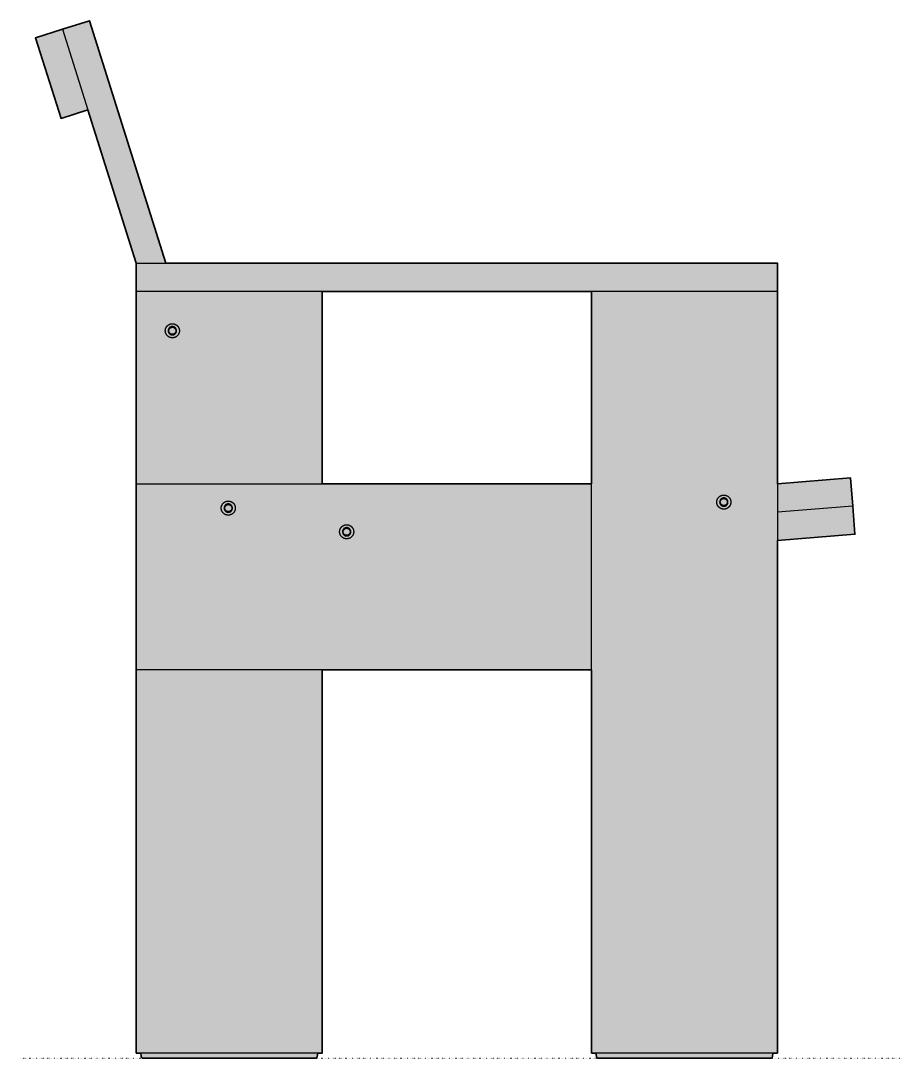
# Model space of a CAD drawing. Header units: millimetres. Extents: x 0 to 1796, y -1041 to 809.
# Drawn here: x 1108 to 1796, y 0 to 809 of the extents above; entities that cross this region are included whole.
import ezdxf

# ---------------------------------------------------------------- set-up
doc = ezdxf.new("R2010")
doc.units = ezdxf.units.MM
doc.linetypes.add('Dots', pattern=[1, 0, -1])
doc.layers.add('Blocks', color=7, linetype='Continuous')
doc.layers.add('Blocks$Fill', color=7, linetype='Continuous', true_color=0xffffff)
for name, color, linetype, lineweight, true_color in [('Blocks$Inner', 7, 'Continuous', 25, 0x007f00), ('Blocks$Outline', 7, 'Continuous', 35, 0xff3f3f), ('Groud', 7, 'Dots', 25, 0x243775)]:
    doc.layers.add(name, color=color, linetype=linetype, lineweight=lineweight, true_color=true_color)

# ---------------------------------------------------------------- blocks, each defined once
blk = doc.blocks.new('Crate Dining Chair Side')
at = {"layer": 'Blocks$Fill'}
h = blk.add_hatch(color=256, dxfattribs=at)
h.paths.add_polyline_path([(52.39, 739.46), (31.41, 732.85), (11.57, 795.79), (32.55, 802.41), (53.53, 809.03), (113.13, 620), (590.06, 620), (590.06, 598), (590.06, 448), (647.06, 452.49), (648.79, 430.55), (650.51, 408.62), (590.06, 403.86), (590.06, 4), (586.56, 4), (586.12, 1.22), (586.11, 1.17), (586.1, 1.12), (586.08, 1.07), (586.07, 1.02), (586.05, 0.97), (586.03, 0.93), (586.01, 0.88), (585.99, 0.83), (585.97, 0.79), (585.94, 0.75), (585.92, 0.7), (585.89, 0.66), (585.86, 0.62), (585.83, 0.58), (585.8, 0.54), (585.77, 0.5), (585.73, 0.46), (585.7, 0.43), (585.66, 0.39), (585.62, 0.36), (585.58, 0.33), (585.54, 0.3), (585.5, 0.27), (585.46, 0.24), (585.42, 0.21), (585.37, 0.19), (585.33, 0.16), (585.28, 0.14), (585.24, 0.12), (585.19, 0.1), (585.14, 0.08), (585.09, 0.07), (585.05, 0.05), (585, 0.04), (584.95, 0.03), (584.9, 0.02), (584.85, 0.01), (584.8, 0.01), (584.75, 0), (584.7, 0), (584.65, 0), (450.42, 0), (450.37, 0), (450.32, 0.01), (450.27, 0.01), (450.22, 0.02), (450.17, 0.03), (450.12, 0.04), (450.07, 0.06), (450.02, 0.07), (449.97, 0.09), (449.92, 0.11), (449.87, 0.13), (449.83, 0.15), (449.78, 0.17), (449.73, 0.2), (449.69, 0.22), (449.65, 0.25), (449.6, 0.28), (449.56, 0.31), (449.52, 0.34), (449.48, 0.38), (449.44, 0.41), (449.41, 0.45), (449.37, 0.48), (449.34, 0.52), (449.3, 0.56), (449.27, 0.6), (449.24, 0.65), (449.21, 0.69), (449.19, 0.73), (449.16, 0.78), (449.14, 0.82), (449.12, 0.87), (449.09, 0.92), (449.07, 0.97), (449.06, 1.01), (449.04, 1.06), (449.03, 1.11), (449.01, 1.16), (449, 1.21), (449, 1.27), (448.56, 4), (445.06, 4), (445.06, 303), (235.06, 303), (235.06, 4), (231.56, 4), (231.12, 1.22), (231.11, 1.17), (231.1, 1.12), (231.08, 1.07), (231.07, 1.02), (231.05, 0.97), (231.03, 0.93), (231.01, 0.88), (230.99, 0.83), (230.97, 0.79), (230.94, 0.75), (230.92, 0.7), (230.89, 0.66), (230.86, 0.62), (230.83, 0.58), (230.8, 0.54), (230.77, 0.5), (230.73, 0.46), (230.7, 0.43), (230.66, 0.39), (230.62, 0.36), (230.58, 0.33), (230.54, 0.3), (230.5, 0.27), (230.46, 0.24), (230.42, 0.21), (230.37, 0.19), (230.33, 0.16), (230.28, 0.14), (230.24, 0.12), (230.19, 0.1), (230.14, 0.08), (230.09, 0.07), (230.05, 0.05), (230, 0.04), (229.95, 0.03), (229.9, 0.02), (229.85, 0.01), (229.8, 0.01), (229.75, 0), (229.7, 0), (229.65, 0), (95.42, 0), (95.37, 0), (95.32, 0.01), (95.27, 0.01), (95.22, 0.02), (95.17, 0.03), (95.12, 0.04), (95.07, 0.06), (95.02, 0.07), (94.97, 0.09), (94.92, 0.11), (94.87, 0.13), (94.83, 0.15), (94.78, 0.17), (94.73, 0.2), (94.69, 0.22), (94.65, 0.25), (94.6, 0.28), (94.56, 0.31), (94.52, 0.34), (94.48, 0.38), (94.44, 0.41), (94.41, 0.45), (94.37, 0.48), (94.34, 0.52), (94.3, 0.56), (94.27, 0.6), (94.24, 0.65), (94.21, 0.69), (94.19, 0.73), (94.16, 0.78), (94.14, 0.82), (94.12, 0.87), (94.09, 0.92), (94.07, 0.97), (94.06, 1.01), (94.04, 1.06), (94.03, 1.11), (94.01, 1.16), (94, 1.21), (94, 1.27), (93.56, 4), (90.06, 4), (90.06, 303), (90.06, 620)], flags=0)
h.paths.add_polyline_path([(445.06, 598), (235.06, 598), (235.06, 448), (445.06, 448)], flags=0)
at = {"layer": 'Blocks$Inner'}
for p, q in [((90.06, 620), (52.39, 739.46)), ((648.79, 430.55), (590.06, 425.93))]:
    blk.add_line(p, q, dxfattribs=at)
for points in [[(32.55, 802.41), (53.53, 809.03), (113.13, 620)], [(445.06, 303), (90.06, 303), (90.06, 448), (90.06, 598), (90.06, 620), (590.06, 620), (590.06, 598), (445.06, 598), (90.06, 598)], [(235.06, 598), (235.06, 448)], [(590.06, 598), (590.06, 4), (445.06, 4), (445.06, 598)], [(90.06, 448), (445.06, 448)], [(590.06, 448), (647.06, 452.49), (648.79, 430.55), (650.51, 408.62), (590.06, 403.86)], [(235.06, 303), (235.06, 4), (90.06, 4), (90.06, 303)], [(231.56, 4), (231.13, 1.27), (231.12, 1.22), (231.11, 1.17), (231.1, 1.12), (231.08, 1.07), (231.07, 1.02), (231.05, 0.97), (231.03, 0.93), (231.01, 0.88), (230.99, 0.83), (230.97, 0.79), (230.94, 0.75), (230.92, 0.7), (230.89, 0.66), (230.86, 0.62), (230.83, 0.58), (230.8, 0.54), (230.77, 0.5), (230.73, 0.46), (230.7, 0.43), (230.66, 0.39), (230.62, 0.36), (230.58, 0.33), (230.54, 0.3), (230.5, 0.27), (230.46, 0.24), (230.42, 0.21), (230.37, 0.19), (230.33, 0.16), (230.28, 0.14), (230.24, 0.12), (230.19, 0.1), (230.14, 0.08), (230.09, 0.07), (230.05, 0.05), (230, 0.04), (229.95, 0.03), (229.9, 0.02), (229.85, 0.01), (229.8, 0.01), (229.75, 0), (229.7, 0), (229.65, 0), (229.58, 0), (228.5, 0), (228.17, 0), (96.96, 0), (96.74, 0), (95.56, 0), (95.48, 0), (95.42, 0), (95.37, 0), (95.32, 0.01), (95.27, 0.01), (95.22, 0.02), (95.17, 0.03), (95.12, 0.04), (95.07, 0.06), (95.02, 0.07), (94.97, 0.09), (94.92, 0.11), (94.87, 0.13), (94.83, 0.15), (94.78, 0.17), (94.73, 0.2), (94.69, 0.22), (94.65, 0.25), (94.6, 0.28), (94.56, 0.31), (94.52, 0.34), (94.48, 0.38), (94.44, 0.41), (94.41, 0.45), (94.37, 0.48), (94.34, 0.52), (94.3, 0.56), (94.27, 0.6), (94.24, 0.65), (94.21, 0.69), (94.19, 0.73), (94.16, 0.78), (94.14, 0.82), (94.12, 0.87), (94.09, 0.92), (94.07, 0.97), (94.06, 1.01), (94.04, 1.06), (94.03, 1.11), (94.01, 1.16), (94, 1.21), (94, 1.27), (93.56, 4)], [(586.56, 4), (586.13, 1.27), (586.12, 1.22), (586.11, 1.17), (586.1, 1.12), (586.08, 1.07), (586.07, 1.02), (586.05, 0.97), (586.03, 0.93), (586.01, 0.88), (585.99, 0.83), (585.97, 0.79), (585.94, 0.75), (585.92, 0.7), (585.89, 0.66), (585.86, 0.62), (585.83, 0.58), (585.8, 0.54), (585.77, 0.5), (585.73, 0.46), (585.7, 0.43), (585.66, 0.39), (585.62, 0.36), (585.58, 0.33), (585.54, 0.3), (585.5, 0.27), (585.46, 0.24), (585.42, 0.21), (585.37, 0.19), (585.33, 0.16), (585.28, 0.14), (585.24, 0.12), (585.19, 0.1), (585.14, 0.08), (585.09, 0.07), (585.05, 0.05), (585, 0.04), (584.95, 0.03), (584.9, 0.02), (584.85, 0.01), (584.8, 0.01), (584.75, 0), (584.7, 0), (584.65, 0), (584.58, 0), (583.5, 0), (583.17, 0), (451.96, 0), (451.74, 0), (450.56, 0), (450.48, 0), (450.42, 0), (450.37, 0), (450.32, 0.01), (450.27, 0.01), (450.22, 0.02), (450.17, 0.03), (450.12, 0.04), (450.07, 0.06), (450.02, 0.07), (449.97, 0.09), (449.92, 0.11), (449.87, 0.13), (449.83, 0.15), (449.78, 0.17), (449.73, 0.2), (449.69, 0.22), (449.65, 0.25), (449.6, 0.28), (449.56, 0.31), (449.52, 0.34), (449.48, 0.38), (449.44, 0.41), (449.41, 0.45), (449.37, 0.48), (449.34, 0.52), (449.3, 0.56), (449.27, 0.6), (449.24, 0.65), (449.21, 0.69), (449.19, 0.73), (449.16, 0.78), (449.14, 0.82), (449.12, 0.87), (449.09, 0.92), (449.07, 0.97), (449.06, 1.01), (449.04, 1.06), (449.03, 1.11), (449.01, 1.16), (449, 1.21), (449, 1.27), (448.56, 4)]]:
    blk.add_lwpolyline(points, dxfattribs=at)
for points in [[(11.57, 795.79), (32.55, 802.41), (52.39, 739.47), (31.41, 732.85)], [(123.71, 567.48), (123.72, 567.29), (123.71, 567.1), (123.7, 566.91), (123.69, 566.72), (123.66, 566.53), (123.63, 566.34), (123.6, 566.16), (123.56, 565.97), (123.51, 565.79), (123.45, 565.61), (123.39, 565.43), (123.32, 565.25), (123.25, 565.08), (123.17, 564.9), (123.09, 564.73), (122.99, 564.57), (122.9, 564.4), (122.8, 564.24), (122.69, 564.09), (122.57, 563.93), (122.46, 563.79), (122.33, 563.64), (122.2, 563.5), (122.07, 563.37), (121.93, 563.24), (121.79, 563.11), (121.64, 562.99), (121.49, 562.87), (121.34, 562.76), (121.18, 562.66), (121.02, 562.56), (120.86, 562.46), (120.69, 562.38), (120.52, 562.29), (120.34, 562.22), (120.17, 562.15), (119.99, 562.08), (119.81, 562.02), (119.62, 561.97), (119.44, 561.93), (119.25, 561.89), (119.07, 561.86), (118.88, 561.83), (118.69, 561.81), (118.5, 561.8), (118.31, 561.79), (118.12, 561.79), (117.93, 561.8), (117.74, 561.81), (117.55, 561.83), (117.36, 561.86), (117.18, 561.89), (116.99, 561.93), (116.81, 561.97), (116.62, 562.02), (116.44, 562.08), (116.27, 562.15), (116.09, 562.22), (115.92, 562.29), (115.74, 562.38), (115.58, 562.46), (115.41, 562.56), (115.25, 562.66), (115.09, 562.76), (114.94, 562.87), (114.79, 562.99), (114.64, 563.11), (114.5, 563.24), (114.36, 563.37), (114.23, 563.5), (114.1, 563.64), (113.98, 563.79), (113.86, 563.93), (113.74, 564.09), (113.64, 564.24), (113.53, 564.4), (113.44, 564.57), (113.35, 564.73), (113.26, 564.9), (113.18, 565.08), (113.11, 565.25), (113.04, 565.43), (112.98, 565.61), (112.92, 565.79), (112.88, 565.97), (112.83, 566.16), (112.8, 566.34), (112.77, 566.53), (112.75, 566.72), (112.73, 566.91), (112.72, 567.1), (112.72, 567.29), (112.72, 567.48), (112.73, 567.67), (112.75, 567.86), (112.77, 568.05), (112.8, 568.23), (112.83, 568.42), (112.88, 568.61), (112.92, 568.79), (112.98, 568.97), (113.04, 569.15), (113.11, 569.33), (113.18, 569.5), (113.26, 569.68), (113.35, 569.84), (113.44, 570.01), (113.53, 570.17), (113.64, 570.33), (113.74, 570.49), (113.86, 570.64), (113.98, 570.79), (114.1, 570.94), (114.23, 571.08), (114.36, 571.21), (114.5, 571.34), (114.64, 571.47), (114.79, 571.59), (114.94, 571.7), (115.09, 571.82), (115.25, 571.92), (115.41, 572.02), (115.58, 572.11), (115.74, 572.2), (115.92, 572.28), (116.09, 572.36), (116.27, 572.43), (116.44, 572.5), (116.62, 572.55), (116.81, 572.61), (116.99, 572.65), (117.18, 572.69), (117.36, 572.72), (117.55, 572.75), (117.74, 572.77), (117.93, 572.78), (118.12, 572.79), (118.31, 572.79), (118.5, 572.78), (118.69, 572.77), (118.88, 572.75), (119.07, 572.72), (119.25, 572.69), (119.44, 572.65), (119.62, 572.61), (119.81, 572.55), (119.99, 572.5), (120.17, 572.43), (120.34, 572.36), (120.52, 572.28), (120.69, 572.2), (120.86, 572.11), (121.02, 572.02), (121.18, 571.92), (121.34, 571.82), (121.49, 571.7), (121.64, 571.59), (121.79, 571.47), (121.93, 571.34), (122.07, 571.21), (122.2, 571.08), (122.33, 570.94), (122.46, 570.79), (122.57, 570.64), (122.69, 570.49), (122.8, 570.33), (122.9, 570.17), (122.99, 570.01), (123.09, 569.84), (123.17, 569.68), (123.25, 569.5), (123.32, 569.33), (123.39, 569.15), (123.45, 568.97), (123.51, 568.79), (123.56, 568.61), (123.6, 568.42), (123.63, 568.23), (123.66, 568.05), (123.69, 567.86), (123.7, 567.67)], [(121.46, 567.18), (121.47, 567.29), (121.46, 567.4), (121.46, 567.51), (121.45, 567.62), (121.43, 567.74), (121.42, 567.85), (121.4, 567.96), (121.37, 568.07), (121.34, 568.18), (121.31, 568.28), (121.27, 568.39), (121.23, 568.49), (121.19, 568.6), (121.14, 568.7), (121.09, 568.8), (121.04, 568.9), (120.98, 568.99), (120.92, 569.09), (120.86, 569.18), (120.79, 569.27), (120.72, 569.36), (120.65, 569.44), (120.57, 569.53), (120.49, 569.61), (120.41, 569.68), (120.33, 569.76), (120.24, 569.83), (120.15, 569.9), (120.06, 569.96), (119.97, 570.03), (119.87, 570.08), (119.78, 570.14), (119.68, 570.19), (119.57, 570.24), (119.47, 570.29), (119.37, 570.33), (119.26, 570.37), (119.16, 570.4), (119.05, 570.43), (118.94, 570.46), (118.83, 570.48), (118.72, 570.5), (118.61, 570.52), (118.5, 570.53), (118.38, 570.53), (118.27, 570.54), (118.16, 570.54), (118.05, 570.53), (117.94, 570.53), (117.82, 570.52), (117.71, 570.5), (117.6, 570.48), (117.49, 570.46), (117.38, 570.43), (117.28, 570.4), (117.17, 570.37), (117.06, 570.33), (116.96, 570.29), (116.86, 570.24), (116.76, 570.19), (116.66, 570.14), (116.56, 570.08), (116.46, 570.03), (116.37, 569.96), (116.28, 569.9), (116.19, 569.83), (116.1, 569.76), (116.02, 569.68), (115.94, 569.61), (115.86, 569.53), (115.78, 569.44), (115.71, 569.36), (115.64, 569.27), (115.57, 569.18), (115.51, 569.09), (115.45, 568.99), (115.39, 568.9), (115.34, 568.8), (115.29, 568.7), (115.24, 568.6), (115.2, 568.49), (115.16, 568.39), (115.12, 568.28), (115.09, 568.18), (115.06, 568.07), (115.04, 567.96), (115.01, 567.85), (115, 567.74), (114.98, 567.62), (114.97, 567.51), (114.97, 567.4), (114.97, 567.29), (114.97, 567.18), (114.97, 567.06), (114.98, 566.95), (115, 566.84), (115.01, 566.73), (115.04, 566.62), (115.06, 566.51), (115.09, 566.4), (115.12, 566.3), (115.16, 566.19), (115.2, 566.08), (115.24, 565.98), (115.29, 565.88), (115.34, 565.78), (115.39, 565.68), (115.45, 565.58), (115.51, 565.49), (115.57, 565.4), (115.64, 565.31), (115.71, 565.22), (115.78, 565.13), (115.86, 565.05), (115.94, 564.97), (116.02, 564.89), (116.1, 564.82), (116.19, 564.75), (116.28, 564.68), (116.37, 564.61), (116.46, 564.55), (116.56, 564.49), (116.66, 564.44), (116.76, 564.39), (116.86, 564.34), (116.96, 564.29), (117.06, 564.25), (117.17, 564.21), (117.28, 564.18), (117.38, 564.15), (117.49, 564.12), (117.6, 564.1), (117.71, 564.08), (117.82, 564.06), (117.94, 564.05), (118.05, 564.04), (118.16, 564.04), (118.27, 564.04), (118.38, 564.04), (118.5, 564.05), (118.61, 564.06), (118.72, 564.08), (118.83, 564.1), (118.94, 564.12), (119.05, 564.15), (119.16, 564.18), (119.26, 564.21), (119.37, 564.25), (119.47, 564.29), (119.57, 564.34), (119.68, 564.39), (119.78, 564.44), (119.87, 564.49), (119.97, 564.55), (120.06, 564.61), (120.15, 564.68), (120.24, 564.75), (120.33, 564.82), (120.41, 564.89), (120.49, 564.97), (120.57, 565.05), (120.65, 565.13), (120.72, 565.22), (120.79, 565.31), (120.86, 565.4), (120.92, 565.49), (120.98, 565.58), (121.04, 565.68), (121.09, 565.78), (121.14, 565.88), (121.19, 565.98), (121.23, 566.08), (121.27, 566.19), (121.31, 566.3), (121.34, 566.4), (121.37, 566.51), (121.4, 566.62), (121.42, 566.73), (121.43, 566.84), (121.45, 566.95), (121.46, 567.06)], [(119.13, 564.7), (119.04, 564.67), (118.95, 564.64), (118.86, 564.62), (118.77, 564.59), (118.67, 564.58), (118.58, 564.56), (118.49, 564.55), (118.39, 564.54), (118.3, 564.54), (118.2, 564.54), (118.11, 564.54), (118.01, 564.55), (117.92, 564.56), (117.82, 564.57), (117.73, 564.58), (117.64, 564.6), (117.54, 564.62), (117.45, 564.65), (117.36, 564.68), (117.27, 564.71), (117.18, 564.74), (117.1, 564.78), (117.01, 564.82), (116.92, 564.86), (116.84, 564.91), (116.76, 564.96), (116.68, 565.01), (116.6, 565.06), (116.53, 565.12), (116.45, 565.18), (116.38, 565.24), (116.31, 565.3), (116.24, 565.37), (116.18, 565.44), (116.12, 565.51), (116.06, 565.59), (116, 565.66), (115.94, 565.74), (115.89, 565.82), (115.84, 565.9), (115.8, 565.98), (115.75, 566.07), (115.71, 566.15), (115.67, 566.24), (115.64, 566.33), (115.61, 566.42), (115.58, 566.51), (115.55, 566.6), (115.53, 566.69), (115.51, 566.78), (115.5, 566.88), (115.48, 566.97), (115.47, 567.07), (115.47, 567.16), (115.47, 567.26), (115.47, 567.35), (115.47, 567.45), (115.48, 567.54), (115.49, 567.63), (115.5, 567.73), (115.52, 567.82), (115.54, 567.92), (115.56, 568.01), (115.59, 568.1), (115.62, 568.19), (115.65, 568.28), (115.69, 568.37), (115.72, 568.45), (115.77, 568.54), (115.81, 568.62), (115.86, 568.7), (115.91, 568.78), (115.96, 568.86), (116.02, 568.94), (116.07, 569.01), (116.14, 569.09), (116.2, 569.16), (116.26, 569.23), (116.33, 569.29), (116.4, 569.36), (116.48, 569.42), (116.55, 569.48), (116.63, 569.53), (116.7, 569.59), (116.78, 569.64), (116.87, 569.69), (116.95, 569.73), (117.04, 569.77), (117.12, 569.81), (117.21, 569.85), (117.3, 569.88), (117.39, 569.91), (117.48, 569.94), (117.57, 569.96), (117.66, 569.98), (117.76, 570), (117.85, 570.01), (117.95, 570.03), (118.04, 570.03), (118.14, 570.04), (118.23, 570.04), (118.32, 570.04), (118.42, 570.03), (118.51, 570.02), (118.61, 570.01), (118.7, 570), (118.8, 569.98), (118.89, 569.96), (118.98, 569.93), (119.07, 569.9), (119.16, 569.87), (119.25, 569.84), (119.34, 569.8), (119.42, 569.76), (119.51, 569.72), (119.59, 569.67), (119.67, 569.62), (119.75, 569.57), (119.83, 569.52), (119.9, 569.46), (119.98, 569.4), (120.05, 569.34), (120.12, 569.27), (120.19, 569.21), (120.25, 569.14), (120.31, 569.07), (120.37, 568.99), (120.43, 568.92), (120.49, 568.84), (120.54, 568.76), (120.59, 568.68), (120.64, 568.6), (120.68, 568.51), (120.72, 568.43), (120.76, 568.34), (120.79, 568.25), (120.82, 568.16), (120.85, 568.07), (120.88, 567.98), (120.9, 567.89), (120.92, 567.79), (120.93, 567.7), (120.95, 567.61), (120.96, 567.51), (120.96, 567.42), (120.97, 567.32), (120.96, 567.23), (120.96, 567.13), (120.95, 567.04), (120.94, 566.94), (120.93, 566.85), (120.91, 566.76), (120.89, 566.66), (120.87, 566.57), (120.84, 566.48), (120.81, 566.39), (120.78, 566.3), (120.75, 566.21), (120.71, 566.13), (120.67, 566.04), (120.62, 565.96), (120.57, 565.87), (120.52, 565.79), (120.47, 565.71), (120.41, 565.64), (120.36, 565.56), (120.3, 565.49), (120.23, 565.42), (120.17, 565.35), (120.1, 565.28), (120.03, 565.22), (119.96, 565.16), (119.88, 565.1), (119.8, 565.04), (119.73, 564.99), (119.65, 564.94), (119.56, 564.89), (119.48, 564.85), (119.4, 564.81), (119.31, 564.77), (119.22, 564.73)], [(553.73, 433.86), (553.73, 433.67), (553.73, 433.48), (553.72, 433.29), (553.7, 433.11), (553.68, 432.92), (553.65, 432.73), (553.62, 432.54), (553.57, 432.36), (553.52, 432.17), (553.47, 431.99), (553.41, 431.81), (553.34, 431.64), (553.27, 431.46), (553.19, 431.29), (553.1, 431.12), (553.01, 430.95), (552.92, 430.79), (552.81, 430.63), (552.71, 430.47), (552.59, 430.32), (552.47, 430.17), (552.35, 430.03), (552.22, 429.89), (552.09, 429.75), (551.95, 429.62), (551.81, 429.49), (551.66, 429.37), (551.51, 429.26), (551.36, 429.15), (551.2, 429.04), (551.04, 428.94), (550.87, 428.85), (550.7, 428.76), (550.53, 428.68), (550.36, 428.6), (550.18, 428.53), (550, 428.47), (549.82, 428.41), (549.64, 428.36), (549.46, 428.31), (549.27, 428.27), (549.08, 428.24), (548.9, 428.21), (548.71, 428.19), (548.52, 428.18), (548.33, 428.17), (548.14, 428.17), (547.95, 428.18), (547.76, 428.19), (547.57, 428.21), (547.38, 428.24), (547.2, 428.27), (547.01, 428.31), (546.83, 428.36), (546.64, 428.41), (546.46, 428.47), (546.28, 428.53), (546.11, 428.6), (545.93, 428.68), (545.76, 428.76), (545.59, 428.85), (545.43, 428.94), (545.27, 429.04), (545.11, 429.15), (544.95, 429.26), (544.8, 429.37), (544.66, 429.49), (544.52, 429.62), (544.38, 429.75), (544.24, 429.89), (544.12, 430.03), (543.99, 430.17), (543.87, 430.32), (543.76, 430.47), (543.65, 430.63), (543.55, 430.79), (543.45, 430.95), (543.36, 431.12), (543.28, 431.29), (543.2, 431.46), (543.13, 431.64), (543.06, 431.81), (543, 431.99), (542.94, 432.17), (542.89, 432.36), (542.85, 432.54), (542.82, 432.73), (542.79, 432.92), (542.76, 433.11), (542.75, 433.29), (542.74, 433.48), (542.73, 433.67), (542.74, 433.86), (542.75, 434.05), (542.76, 434.24), (542.79, 434.43), (542.82, 434.62), (542.85, 434.81), (542.89, 434.99), (542.94, 435.17), (543, 435.36), (543.06, 435.54), (543.13, 435.71), (543.2, 435.89), (543.28, 436.06), (543.36, 436.23), (543.45, 436.4), (543.55, 436.56), (543.65, 436.72), (543.76, 436.88), (543.87, 437.03), (543.99, 437.18), (544.12, 437.32), (544.24, 437.46), (544.38, 437.6), (544.52, 437.73), (544.66, 437.85), (544.8, 437.97), (544.95, 438.09), (545.11, 438.2), (545.27, 438.31), (545.43, 438.41), (545.59, 438.5), (545.76, 438.59), (545.93, 438.67), (546.11, 438.75), (546.28, 438.82), (546.46, 438.88), (546.64, 438.94), (546.83, 438.99), (547.01, 439.04), (547.2, 439.08), (547.38, 439.11), (547.57, 439.13), (547.76, 439.15), (547.95, 439.17), (548.14, 439.17), (548.33, 439.17), (548.52, 439.17), (548.71, 439.15), (548.9, 439.13), (549.08, 439.11), (549.27, 439.08), (549.46, 439.04), (549.64, 438.99), (549.82, 438.94), (550, 438.88), (550.18, 438.82), (550.36, 438.75), (550.53, 438.67), (550.7, 438.59), (550.87, 438.5), (551.04, 438.41), (551.2, 438.31), (551.36, 438.2), (551.51, 438.09), (551.66, 437.97), (551.81, 437.85), (551.95, 437.73), (552.09, 437.6), (552.22, 437.46), (552.35, 437.32), (552.47, 437.18), (552.59, 437.03), (552.71, 436.88), (552.81, 436.72), (552.92, 436.56), (553.01, 436.4), (553.1, 436.23), (553.19, 436.06), (553.27, 435.89), (553.34, 435.71), (553.41, 435.54), (553.47, 435.36), (553.52, 435.17), (553.57, 434.99), (553.62, 434.81), (553.65, 434.62), (553.68, 434.43), (553.7, 434.24), (553.72, 434.05)], [(551.48, 433.56), (551.48, 433.67), (551.48, 433.79), (551.48, 433.9), (551.47, 434.01), (551.45, 434.12), (551.44, 434.23), (551.41, 434.34), (551.39, 434.45), (551.36, 434.56), (551.33, 434.67), (551.29, 434.77), (551.25, 434.88), (551.21, 434.98), (551.16, 435.08), (551.11, 435.18), (551.06, 435.28), (551, 435.38), (550.94, 435.47), (550.88, 435.57), (550.81, 435.66), (550.74, 435.74), (550.67, 435.83), (550.59, 435.91), (550.51, 435.99), (550.43, 436.07), (550.35, 436.14), (550.26, 436.21), (550.17, 436.28), (550.08, 436.35), (549.99, 436.41), (549.89, 436.47), (549.79, 436.53), (549.69, 436.58), (549.59, 436.63), (549.49, 436.67), (549.39, 436.71), (549.28, 436.75), (549.17, 436.79), (549.07, 436.82), (548.96, 436.84), (548.85, 436.87), (548.74, 436.88), (548.63, 436.9), (548.51, 436.91), (548.4, 436.92), (548.29, 436.92), (548.18, 436.92), (548.07, 436.92), (547.95, 436.91), (547.84, 436.9), (547.73, 436.88), (547.62, 436.87), (547.51, 436.84), (547.4, 436.82), (547.29, 436.79), (547.19, 436.75), (547.08, 436.71), (546.98, 436.67), (546.87, 436.63), (546.77, 436.58), (546.67, 436.53), (546.58, 436.47), (546.48, 436.41), (546.39, 436.35), (546.3, 436.28), (546.21, 436.21), (546.12, 436.14), (546.04, 436.07), (545.96, 435.99), (545.88, 435.91), (545.8, 435.83), (545.73, 435.74), (545.66, 435.66), (545.59, 435.57), (545.53, 435.47), (545.47, 435.38), (545.41, 435.28), (545.36, 435.18), (545.31, 435.08), (545.26, 434.98), (545.21, 434.88), (545.18, 434.77), (545.14, 434.67), (545.11, 434.56), (545.08, 434.45), (545.05, 434.34), (545.03, 434.23), (545.01, 434.12), (545, 434.01), (544.99, 433.9), (544.99, 433.79), (544.98, 433.67), (544.99, 433.56), (544.99, 433.45), (545, 433.34), (545.01, 433.23), (545.03, 433.12), (545.05, 433.01), (545.08, 432.9), (545.11, 432.79), (545.14, 432.68), (545.18, 432.57), (545.21, 432.47), (545.26, 432.37), (545.31, 432.26), (545.36, 432.16), (545.41, 432.07), (545.47, 431.97), (545.53, 431.87), (545.59, 431.78), (545.66, 431.69), (545.73, 431.6), (545.8, 431.52), (545.88, 431.44), (545.96, 431.36), (546.04, 431.28), (546.12, 431.2), (546.21, 431.13), (546.3, 431.06), (546.39, 431), (546.48, 430.94), (546.58, 430.88), (546.67, 430.82), (546.77, 430.77), (546.87, 430.72), (546.98, 430.68), (547.08, 430.64), (547.19, 430.6), (547.29, 430.56), (547.4, 430.53), (547.51, 430.51), (547.62, 430.48), (547.73, 430.46), (547.84, 430.45), (547.95, 430.44), (548.07, 430.43), (548.18, 430.42), (548.29, 430.42), (548.4, 430.43), (548.51, 430.44), (548.63, 430.45), (548.74, 430.46), (548.85, 430.48), (548.96, 430.51), (549.07, 430.53), (549.17, 430.56), (549.28, 430.6), (549.39, 430.64), (549.49, 430.68), (549.59, 430.72), (549.69, 430.77), (549.79, 430.82), (549.89, 430.88), (549.99, 430.94), (550.08, 431), (550.17, 431.06), (550.26, 431.13), (550.35, 431.2), (550.43, 431.28), (550.51, 431.36), (550.59, 431.44), (550.67, 431.52), (550.74, 431.6), (550.81, 431.69), (550.88, 431.78), (550.94, 431.87), (551, 431.97), (551.06, 432.07), (551.11, 432.16), (551.16, 432.26), (551.21, 432.37), (551.25, 432.47), (551.29, 432.57), (551.33, 432.68), (551.36, 432.79), (551.39, 432.9), (551.41, 433.01), (551.44, 433.12), (551.45, 433.23), (551.47, 433.34), (551.48, 433.45)], [(167.31, 429.19), (167.32, 429), (167.31, 428.81), (167.3, 428.62), (167.29, 428.43), (167.27, 428.24), (167.24, 428.06), (167.2, 427.87), (167.16, 427.68), (167.11, 427.5), (167.05, 427.32), (166.99, 427.14), (166.93, 426.96), (166.85, 426.79), (166.77, 426.61), (166.69, 426.44), (166.6, 426.28), (166.5, 426.11), (166.4, 425.95), (166.29, 425.8), (166.18, 425.65), (166.06, 425.5), (165.93, 425.35), (165.81, 425.21), (165.67, 425.08), (165.54, 424.95), (165.39, 424.82), (165.25, 424.7), (165.1, 424.58), (164.94, 424.47), (164.78, 424.37), (164.62, 424.27), (164.46, 424.17), (164.29, 424.09), (164.12, 424), (163.94, 423.93), (163.77, 423.86), (163.59, 423.79), (163.41, 423.74), (163.23, 423.68), (163.04, 423.64), (162.86, 423.6), (162.67, 423.57), (162.48, 423.54), (162.29, 423.52), (162.1, 423.51), (161.91, 423.5), (161.72, 423.5), (161.53, 423.51), (161.34, 423.52), (161.15, 423.54), (160.97, 423.57), (160.78, 423.6), (160.59, 423.64), (160.41, 423.68), (160.23, 423.74), (160.05, 423.79), (159.87, 423.86), (159.69, 423.93), (159.52, 424), (159.35, 424.09), (159.18, 424.17), (159.01, 424.27), (158.85, 424.37), (158.69, 424.47), (158.54, 424.58), (158.39, 424.7), (158.24, 424.82), (158.1, 424.95), (157.96, 425.08), (157.83, 425.21), (157.7, 425.35), (157.58, 425.5), (157.46, 425.65), (157.35, 425.8), (157.24, 425.95), (157.14, 426.11), (157.04, 426.28), (156.95, 426.44), (156.86, 426.61), (156.78, 426.79), (156.71, 426.96), (156.64, 427.14), (156.58, 427.32), (156.53, 427.5), (156.48, 427.68), (156.44, 427.87), (156.4, 428.06), (156.37, 428.24), (156.35, 428.43), (156.33, 428.62), (156.32, 428.81), (156.32, 429), (156.32, 429.19), (156.33, 429.38), (156.35, 429.57), (156.37, 429.76), (156.4, 429.94), (156.44, 430.13), (156.48, 430.32), (156.53, 430.5), (156.58, 430.68), (156.64, 430.86), (156.71, 431.04), (156.78, 431.21), (156.86, 431.39), (156.95, 431.56), (157.04, 431.72), (157.14, 431.89), (157.24, 432.05), (157.35, 432.2), (157.46, 432.35), (157.58, 432.5), (157.7, 432.65), (157.83, 432.79), (157.96, 432.92), (158.1, 433.05), (158.24, 433.18), (158.39, 433.3), (158.54, 433.42), (158.69, 433.53), (158.85, 433.63), (159.01, 433.73), (159.18, 433.83), (159.35, 433.91), (159.52, 434), (159.69, 434.07), (159.87, 434.14), (160.05, 434.21), (160.23, 434.26), (160.41, 434.32), (160.59, 434.36), (160.78, 434.4), (160.97, 434.43), (161.15, 434.46), (161.34, 434.48), (161.53, 434.49), (161.72, 434.5), (161.91, 434.5), (162.1, 434.49), (162.29, 434.48), (162.48, 434.46), (162.67, 434.43), (162.86, 434.4), (163.04, 434.36), (163.23, 434.32), (163.41, 434.26), (163.59, 434.21), (163.77, 434.14), (163.94, 434.07), (164.12, 434), (164.29, 433.91), (164.46, 433.83), (164.62, 433.73), (164.78, 433.63), (164.94, 433.53), (165.1, 433.42), (165.25, 433.3), (165.39, 433.18), (165.54, 433.05), (165.67, 432.92), (165.81, 432.79), (165.93, 432.65), (166.06, 432.5), (166.18, 432.35), (166.29, 432.2), (166.4, 432.05), (166.5, 431.89), (166.6, 431.72), (166.69, 431.56), (166.77, 431.39), (166.85, 431.21), (166.93, 431.04), (166.99, 430.86), (167.05, 430.68), (167.11, 430.5), (167.16, 430.32), (167.2, 430.13), (167.24, 429.94), (167.27, 429.76), (167.29, 429.57), (167.3, 429.38)], [(165.07, 428.89), (165.07, 429), (165.07, 429.11), (165.06, 429.22), (165.05, 429.34), (165.04, 429.45), (165.02, 429.56), (165, 429.67), (164.97, 429.78), (164.94, 429.89), (164.91, 429.99), (164.88, 430.1), (164.84, 430.2), (164.79, 430.31), (164.75, 430.41), (164.7, 430.51), (164.64, 430.61), (164.58, 430.71), (164.52, 430.8), (164.46, 430.89), (164.39, 430.98), (164.32, 431.07), (164.25, 431.16), (164.17, 431.24), (164.1, 431.32), (164.01, 431.4), (163.93, 431.47), (163.84, 431.54), (163.76, 431.61), (163.66, 431.67), (163.57, 431.74), (163.48, 431.8), (163.38, 431.85), (163.28, 431.9), (163.18, 431.95), (163.07, 432), (162.97, 432.04), (162.86, 432.08), (162.76, 432.11), (162.65, 432.14), (162.54, 432.17), (162.43, 432.19), (162.32, 432.21), (162.21, 432.23), (162.1, 432.24), (161.99, 432.25), (161.87, 432.25), (161.76, 432.25), (161.65, 432.25), (161.54, 432.24), (161.43, 432.23), (161.32, 432.21), (161.2, 432.19), (161.09, 432.17), (160.99, 432.14), (160.88, 432.11), (160.77, 432.08), (160.67, 432.04), (160.56, 432), (160.46, 431.95), (160.36, 431.9), (160.26, 431.85), (160.16, 431.8), (160.07, 431.74), (159.97, 431.67), (159.88, 431.61), (159.79, 431.54), (159.71, 431.47), (159.62, 431.4), (159.54, 431.32), (159.46, 431.24), (159.39, 431.16), (159.31, 431.07), (159.24, 430.98), (159.18, 430.89), (159.11, 430.8), (159.05, 430.71), (158.99, 430.61), (158.94, 430.51), (158.89, 430.41), (158.84, 430.31), (158.8, 430.2), (158.76, 430.1), (158.72, 429.99), (158.69, 429.89), (158.66, 429.78), (158.64, 429.67), (158.62, 429.56), (158.6, 429.45), (158.59, 429.34), (158.58, 429.22), (158.57, 429.11), (158.57, 429), (158.57, 428.89), (158.58, 428.78), (158.59, 428.66), (158.6, 428.55), (158.62, 428.44), (158.64, 428.33), (158.66, 428.22), (158.69, 428.11), (158.72, 428.01), (158.76, 427.9), (158.8, 427.8), (158.84, 427.69), (158.89, 427.59), (158.94, 427.49), (158.99, 427.39), (159.05, 427.29), (159.11, 427.2), (159.18, 427.11), (159.24, 427.02), (159.31, 426.93), (159.39, 426.84), (159.46, 426.76), (159.54, 426.68), (159.62, 426.6), (159.71, 426.53), (159.79, 426.46), (159.88, 426.39), (159.97, 426.33), (160.07, 426.26), (160.16, 426.2), (160.26, 426.15), (160.36, 426.1), (160.46, 426.05), (160.56, 426), (160.67, 425.96), (160.77, 425.92), (160.88, 425.89), (160.99, 425.86), (161.09, 425.83), (161.2, 425.81), (161.32, 425.79), (161.43, 425.77), (161.54, 425.76), (161.65, 425.75), (161.76, 425.75), (161.87, 425.75), (161.99, 425.75), (162.1, 425.76), (162.21, 425.77), (162.32, 425.79), (162.43, 425.81), (162.54, 425.83), (162.65, 425.86), (162.76, 425.89), (162.86, 425.92), (162.97, 425.96), (163.07, 426), (163.18, 426.05), (163.28, 426.1), (163.38, 426.15), (163.48, 426.2), (163.57, 426.26), (163.66, 426.33), (163.76, 426.39), (163.84, 426.46), (163.93, 426.53), (164.01, 426.6), (164.1, 426.68), (164.17, 426.76), (164.25, 426.84), (164.32, 426.93), (164.39, 427.02), (164.46, 427.11), (164.52, 427.2), (164.58, 427.29), (164.64, 427.39), (164.7, 427.49), (164.75, 427.59), (164.79, 427.69), (164.84, 427.8), (164.88, 427.9), (164.91, 428.01), (164.94, 428.11), (164.97, 428.22), (165, 428.33), (165.02, 428.44), (165.04, 428.55), (165.05, 428.66), (165.06, 428.78)], [(162.73, 426.41), (162.64, 426.38), (162.55, 426.35), (162.46, 426.33), (162.37, 426.31), (162.28, 426.29), (162.18, 426.27), (162.09, 426.26), (161.99, 426.26), (161.9, 426.25), (161.8, 426.25), (161.71, 426.25), (161.61, 426.26), (161.52, 426.27), (161.42, 426.28), (161.33, 426.29), (161.24, 426.31), (161.15, 426.33), (161.05, 426.36), (160.96, 426.39), (160.87, 426.42), (160.79, 426.45), (160.7, 426.49), (160.61, 426.53), (160.53, 426.57), (160.44, 426.62), (160.36, 426.67), (160.28, 426.72), (160.21, 426.77), (160.13, 426.83), (160.06, 426.89), (159.98, 426.95), (159.91, 427.02), (159.85, 427.08), (159.78, 427.15), (159.72, 427.22), (159.66, 427.3), (159.6, 427.37), (159.55, 427.45), (159.49, 427.53), (159.44, 427.61), (159.4, 427.69), (159.35, 427.78), (159.31, 427.86), (159.28, 427.95), (159.24, 428.04), (159.21, 428.13), (159.18, 428.22), (159.16, 428.31), (159.13, 428.4), (159.11, 428.5), (159.1, 428.59), (159.09, 428.68), (159.08, 428.78), (159.07, 428.87), (159.07, 428.97), (159.07, 429.06), (159.07, 429.16), (159.08, 429.25), (159.09, 429.35), (159.1, 429.44), (159.12, 429.53), (159.14, 429.63), (159.16, 429.72), (159.19, 429.81), (159.22, 429.9), (159.25, 429.99), (159.29, 430.08), (159.33, 430.16), (159.37, 430.25), (159.41, 430.33), (159.46, 430.41), (159.51, 430.5), (159.56, 430.57), (159.62, 430.65), (159.68, 430.73), (159.74, 430.8), (159.8, 430.87), (159.87, 430.94), (159.93, 431), (160.01, 431.07), (160.08, 431.13), (160.15, 431.19), (160.23, 431.24), (160.31, 431.3), (160.39, 431.35), (160.47, 431.4), (160.55, 431.44), (160.64, 431.48), (160.72, 431.52), (160.81, 431.56), (160.9, 431.59), (160.99, 431.62), (161.08, 431.65), (161.17, 431.67), (161.27, 431.69), (161.36, 431.71), (161.45, 431.73), (161.55, 431.74), (161.64, 431.74), (161.74, 431.75), (161.83, 431.75), (161.93, 431.75), (162.02, 431.74), (162.12, 431.73), (162.21, 431.72), (162.3, 431.71), (162.4, 431.69), (162.49, 431.67), (162.58, 431.64), (162.67, 431.61), (162.76, 431.58), (162.85, 431.55), (162.94, 431.51), (163.02, 431.47), (163.11, 431.43), (163.19, 431.38), (163.27, 431.33), (163.35, 431.28), (163.43, 431.23), (163.51, 431.17), (163.58, 431.11), (163.65, 431.05), (163.72, 430.98), (163.79, 430.92), (163.85, 430.85), (163.92, 430.78), (163.98, 430.7), (164.03, 430.63), (164.09, 430.55), (164.14, 430.47), (164.19, 430.39), (164.24, 430.31), (164.28, 430.22), (164.32, 430.14), (164.36, 430.05), (164.39, 429.96), (164.43, 429.87), (164.45, 429.78), (164.48, 429.69), (164.5, 429.6), (164.52, 429.5), (164.54, 429.41), (164.55, 429.32), (164.56, 429.22), (164.56, 429.13), (164.57, 429.03), (164.57, 428.94), (164.56, 428.84), (164.56, 428.75), (164.55, 428.65), (164.53, 428.56), (164.52, 428.47), (164.5, 428.37), (164.47, 428.28), (164.45, 428.19), (164.42, 428.1), (164.38, 428.01), (164.35, 427.92), (164.31, 427.84), (164.27, 427.75), (164.22, 427.67), (164.18, 427.59), (164.13, 427.5), (164.07, 427.43), (164.02, 427.35), (163.96, 427.27), (163.9, 427.2), (163.83, 427.13), (163.77, 427.06), (163.7, 427), (163.63, 426.93), (163.56, 426.87), (163.48, 426.81), (163.41, 426.76), (163.33, 426.7), (163.25, 426.65), (163.17, 426.6), (163.08, 426.56), (163, 426.52), (162.91, 426.48), (162.82, 426.44)], [(550.97, 433.98), (550.97, 433.89), (550.98, 433.8), (550.98, 433.7), (550.98, 433.61), (550.98, 433.51), (550.97, 433.42), (550.96, 433.32), (550.95, 433.23), (550.93, 433.13), (550.91, 433.04), (550.89, 432.95), (550.86, 432.86), (550.83, 432.77), (550.8, 432.68), (550.76, 432.59), (550.72, 432.5), (550.68, 432.42), (550.64, 432.34), (550.59, 432.25), (550.54, 432.17), (550.48, 432.09), (550.43, 432.02), (550.37, 431.94), (550.31, 431.87), (550.25, 431.8), (550.18, 431.73), (550.11, 431.67), (550.04, 431.6), (549.97, 431.54), (549.89, 431.48), (549.82, 431.43), (549.74, 431.37), (549.66, 431.32), (549.58, 431.27), (549.49, 431.23), (549.41, 431.19), (549.32, 431.15), (549.23, 431.11), (549.14, 431.08), (549.05, 431.05), (548.96, 431.02), (548.87, 431), (548.78, 430.98), (548.68, 430.96), (548.59, 430.95), (548.5, 430.94), (548.4, 430.93), (548.31, 430.92), (548.21, 430.92), (548.12, 430.93), (548.02, 430.93), (547.93, 430.94), (547.83, 430.95), (547.74, 430.97), (547.65, 430.99), (547.55, 431.01), (547.46, 431.03), (547.37, 431.06), (547.28, 431.09), (547.19, 431.13), (547.11, 431.17), (547.02, 431.21), (546.94, 431.25), (546.85, 431.3), (546.77, 431.34), (546.69, 431.4), (546.61, 431.45), (546.54, 431.51), (546.47, 431.57), (546.39, 431.63), (546.32, 431.69), (546.26, 431.76), (546.19, 431.83), (546.13, 431.9), (546.07, 431.98), (546.01, 432.05), (545.96, 432.13), (545.91, 432.21), (545.86, 432.29), (545.81, 432.37), (545.77, 432.46), (545.73, 432.54), (545.69, 432.63), (545.65, 432.72), (545.62, 432.81), (545.59, 432.9), (545.57, 432.99), (545.55, 433.08), (545.53, 433.18), (545.51, 433.27), (545.5, 433.36), (545.49, 433.46), (545.49, 433.55), (545.48, 433.65), (545.48, 433.74), (545.49, 433.84), (545.5, 433.93), (545.51, 434.03), (545.52, 434.12), (545.54, 434.21), (545.56, 434.31), (545.58, 434.4), (545.61, 434.49), (545.64, 434.58), (545.67, 434.67), (545.71, 434.76), (545.74, 434.84), (545.79, 434.93), (545.83, 435.01), (545.88, 435.09), (545.93, 435.18), (545.98, 435.25), (546.04, 435.33), (546.1, 435.41), (546.16, 435.48), (546.22, 435.55), (546.29, 435.62), (546.36, 435.68), (546.43, 435.75), (546.5, 435.81), (546.57, 435.87), (546.65, 435.92), (546.73, 435.98), (546.81, 436.03), (546.89, 436.07), (546.97, 436.12), (547.06, 436.16), (547.15, 436.2), (547.23, 436.24), (547.32, 436.27), (547.41, 436.3), (547.5, 436.33), (547.6, 436.35), (547.69, 436.37), (547.78, 436.39), (547.88, 436.4), (547.97, 436.41), (548.06, 436.42), (548.16, 436.42), (548.25, 436.42), (548.35, 436.42), (548.44, 436.42), (548.54, 436.41), (548.63, 436.39), (548.73, 436.38), (548.82, 436.36), (548.91, 436.34), (549, 436.31), (549.09, 436.29), (549.18, 436.25), (549.27, 436.22), (549.36, 436.18), (549.45, 436.14), (549.53, 436.1), (549.61, 436.05), (549.69, 436), (549.77, 435.95), (549.85, 435.9), (549.93, 435.84), (550, 435.78), (550.07, 435.72), (550.14, 435.65), (550.21, 435.59), (550.27, 435.52), (550.34, 435.45), (550.4, 435.37), (550.45, 435.3), (550.51, 435.22), (550.56, 435.14), (550.61, 435.06), (550.66, 434.98), (550.7, 434.89), (550.74, 434.8), (550.78, 434.72), (550.81, 434.63), (550.84, 434.54), (550.87, 434.45), (550.9, 434.36), (550.92, 434.27), (550.94, 434.17), (550.95, 434.08)], [(259.64, 410.72), (259.64, 410.53), (259.64, 410.34), (259.63, 410.15), (259.61, 409.96), (259.59, 409.77), (259.56, 409.58), (259.53, 409.4), (259.48, 409.21), (259.43, 409.03), (259.38, 408.85), (259.32, 408.67), (259.25, 408.49), (259.18, 408.31), (259.1, 408.14), (259.01, 407.97), (258.92, 407.81), (258.82, 407.64), (258.72, 407.48), (258.61, 407.33), (258.5, 407.17), (258.38, 407.03), (258.26, 406.88), (258.13, 406.74), (258, 406.61), (257.86, 406.48), (257.72, 406.35), (257.57, 406.23), (257.42, 406.11), (257.27, 406), (257.11, 405.9), (256.95, 405.8), (256.78, 405.7), (256.61, 405.62), (256.44, 405.53), (256.27, 405.46), (256.09, 405.39), (255.91, 405.32), (255.73, 405.26), (255.55, 405.21), (255.37, 405.17), (255.18, 405.13), (254.99, 405.09), (254.81, 405.07), (254.62, 405.05), (254.43, 405.04), (254.24, 405.03), (254.05, 405.03), (253.86, 405.04), (253.67, 405.05), (253.48, 405.07), (253.29, 405.09), (253.1, 405.13), (252.92, 405.17), (252.73, 405.21), (252.55, 405.26), (252.37, 405.32), (252.19, 405.39), (252.02, 405.46), (251.84, 405.53), (251.67, 405.62), (251.5, 405.7), (251.34, 405.8), (251.18, 405.9), (251.02, 406), (250.86, 406.11), (250.71, 406.23), (250.57, 406.35), (250.43, 406.48), (250.29, 406.61), (250.15, 406.74), (250.03, 406.88), (249.9, 407.03), (249.78, 407.17), (249.67, 407.33), (249.56, 407.48), (249.46, 407.64), (249.36, 407.81), (249.27, 407.97), (249.19, 408.14), (249.11, 408.31), (249.03, 408.49), (248.97, 408.67), (248.91, 408.85), (248.85, 409.03), (248.8, 409.21), (248.76, 409.4), (248.72, 409.58), (248.7, 409.77), (248.67, 409.96), (248.66, 410.15), (248.65, 410.34), (248.64, 410.53), (248.65, 410.72), (248.66, 410.91), (248.67, 411.1), (248.7, 411.29), (248.72, 411.47), (248.76, 411.66), (248.8, 411.84), (248.85, 412.03), (248.91, 412.21), (248.97, 412.39), (249.03, 412.57), (249.11, 412.74), (249.19, 412.91), (249.27, 413.08), (249.36, 413.25), (249.46, 413.41), (249.56, 413.57), (249.67, 413.73), (249.78, 413.88), (249.9, 414.03), (250.03, 414.18), (250.15, 414.32), (250.29, 414.45), (250.43, 414.58), (250.57, 414.71), (250.71, 414.83), (250.86, 414.94), (251.02, 415.05), (251.18, 415.16), (251.34, 415.26), (251.5, 415.35), (251.67, 415.44), (251.84, 415.52), (252.02, 415.6), (252.19, 415.67), (252.37, 415.74), (252.55, 415.79), (252.73, 415.85), (252.92, 415.89), (253.1, 415.93), (253.29, 415.96), (253.48, 415.99), (253.67, 416.01), (253.86, 416.02), (254.05, 416.03), (254.24, 416.03), (254.43, 416.02), (254.62, 416.01), (254.81, 415.99), (254.99, 415.96), (255.18, 415.93), (255.37, 415.89), (255.55, 415.85), (255.73, 415.79), (255.91, 415.74), (256.09, 415.67), (256.27, 415.6), (256.44, 415.52), (256.61, 415.44), (256.78, 415.35), (256.95, 415.26), (257.11, 415.16), (257.27, 415.05), (257.42, 414.94), (257.57, 414.83), (257.72, 414.71), (257.86, 414.58), (258, 414.45), (258.13, 414.32), (258.26, 414.18), (258.38, 414.03), (258.5, 413.88), (258.61, 413.73), (258.72, 413.57), (258.82, 413.41), (258.92, 413.25), (259.01, 413.08), (259.1, 412.91), (259.18, 412.74), (259.25, 412.57), (259.32, 412.39), (259.38, 412.21), (259.43, 412.03), (259.48, 411.84), (259.53, 411.66), (259.56, 411.47), (259.59, 411.29), (259.61, 411.1), (259.63, 410.91)], [(257.39, 410.42), (257.39, 410.53), (257.39, 410.64), (257.38, 410.75), (257.38, 410.86), (257.36, 410.98), (257.34, 411.09), (257.32, 411.2), (257.3, 411.31), (257.27, 411.41), (257.24, 411.52), (257.2, 411.63), (257.16, 411.73), (257.12, 411.84), (257.07, 411.94), (257.02, 412.04), (256.97, 412.14), (256.91, 412.23), (256.85, 412.33), (256.79, 412.42), (256.72, 412.51), (256.65, 412.6), (256.58, 412.68), (256.5, 412.77), (256.42, 412.85), (256.34, 412.92), (256.26, 413), (256.17, 413.07), (256.08, 413.14), (255.99, 413.2), (255.9, 413.27), (255.8, 413.32), (255.7, 413.38), (255.6, 413.43), (255.5, 413.48), (255.4, 413.53), (255.3, 413.57), (255.19, 413.61), (255.08, 413.64), (254.97, 413.67), (254.87, 413.7), (254.76, 413.72), (254.65, 413.74), (254.53, 413.75), (254.42, 413.77), (254.31, 413.77), (254.2, 413.78), (254.09, 413.78), (253.97, 413.77), (253.86, 413.77), (253.75, 413.75), (253.64, 413.74), (253.53, 413.72), (253.42, 413.7), (253.31, 413.67), (253.2, 413.64), (253.1, 413.61), (252.99, 413.57), (252.89, 413.53), (252.78, 413.48), (252.68, 413.43), (252.58, 413.38), (252.49, 413.32), (252.39, 413.27), (252.3, 413.2), (252.21, 413.14), (252.12, 413.07), (252.03, 413), (251.95, 412.92), (251.86, 412.85), (251.79, 412.77), (251.71, 412.68), (251.64, 412.6), (251.57, 412.51), (251.5, 412.42), (251.44, 412.33), (251.38, 412.23), (251.32, 412.14), (251.26, 412.04), (251.21, 411.94), (251.17, 411.84), (251.12, 411.73), (251.08, 411.63), (251.05, 411.52), (251.02, 411.41), (250.99, 411.31), (250.96, 411.2), (250.94, 411.09), (250.92, 410.98), (250.91, 410.86), (250.9, 410.75), (250.89, 410.64), (250.89, 410.53), (250.89, 410.42), (250.9, 410.3), (250.91, 410.19), (250.92, 410.08), (250.94, 409.97), (250.96, 409.86), (250.99, 409.75), (251.02, 409.64), (251.05, 409.53), (251.08, 409.43), (251.12, 409.32), (251.17, 409.22), (251.21, 409.12), (251.26, 409.02), (251.32, 408.92), (251.38, 408.82), (251.44, 408.73), (251.5, 408.64), (251.57, 408.55), (251.64, 408.46), (251.71, 408.37), (251.79, 408.29), (251.86, 408.21), (251.95, 408.13), (252.03, 408.06), (252.12, 407.99), (252.21, 407.92), (252.3, 407.85), (252.39, 407.79), (252.49, 407.73), (252.58, 407.68), (252.68, 407.63), (252.78, 407.58), (252.89, 407.53), (252.99, 407.49), (253.1, 407.45), (253.2, 407.42), (253.31, 407.39), (253.42, 407.36), (253.53, 407.34), (253.64, 407.32), (253.75, 407.3), (253.86, 407.29), (253.97, 407.28), (254.09, 407.28), (254.2, 407.28), (254.31, 407.28), (254.42, 407.29), (254.53, 407.3), (254.65, 407.32), (254.76, 407.34), (254.87, 407.36), (254.97, 407.39), (255.08, 407.42), (255.19, 407.45), (255.3, 407.49), (255.4, 407.53), (255.5, 407.58), (255.6, 407.63), (255.7, 407.68), (255.8, 407.73), (255.9, 407.79), (255.99, 407.85), (256.08, 407.92), (256.17, 407.99), (256.26, 408.06), (256.34, 408.13), (256.42, 408.21), (256.5, 408.29), (256.58, 408.37), (256.65, 408.46), (256.72, 408.55), (256.79, 408.64), (256.85, 408.73), (256.91, 408.82), (256.97, 408.92), (257.02, 409.02), (257.07, 409.12), (257.12, 409.22), (257.16, 409.32), (257.2, 409.43), (257.24, 409.53), (257.27, 409.64), (257.3, 409.75), (257.32, 409.86), (257.34, 409.97), (257.36, 410.08), (257.38, 410.19), (257.38, 410.3)], [(256.88, 410.84), (256.88, 410.74), (256.89, 410.65), (256.89, 410.55), (256.89, 410.46), (256.89, 410.36), (256.88, 410.27), (256.87, 410.18), (256.86, 410.08), (256.84, 409.99), (256.82, 409.9), (256.8, 409.8), (256.77, 409.71), (256.74, 409.62), (256.71, 409.53), (256.67, 409.45), (256.63, 409.36), (256.59, 409.27), (256.54, 409.19), (256.5, 409.11), (256.45, 409.03), (256.39, 408.95), (256.34, 408.87), (256.28, 408.8), (256.22, 408.72), (256.15, 408.65), (256.09, 408.59), (256.02, 408.52), (255.95, 408.46), (255.88, 408.39), (255.8, 408.34), (255.73, 408.28), (255.65, 408.23), (255.57, 408.18), (255.49, 408.13), (255.4, 408.08), (255.32, 408.04), (255.23, 408), (255.14, 407.97), (255.05, 407.93), (254.96, 407.9), (254.87, 407.88), (254.78, 407.85), (254.69, 407.83), (254.59, 407.82), (254.5, 407.8), (254.41, 407.79), (254.31, 407.78), (254.22, 407.78), (254.12, 407.78), (254.03, 407.78), (253.93, 407.79), (253.84, 407.8), (253.74, 407.81), (253.65, 407.82), (253.56, 407.84), (253.46, 407.86), (253.37, 407.89), (253.28, 407.92), (253.19, 407.95), (253.1, 407.98), (253.02, 408.02), (252.93, 408.06), (252.85, 408.1), (252.76, 408.15), (252.68, 408.2), (252.6, 408.25), (252.52, 408.31), (252.45, 408.36), (252.37, 408.42), (252.3, 408.48), (252.23, 408.55), (252.17, 408.62), (252.1, 408.69), (252.04, 408.76), (251.98, 408.83), (251.92, 408.91), (251.87, 408.98), (251.82, 409.06), (251.77, 409.14), (251.72, 409.23), (251.68, 409.31), (251.64, 409.4), (251.6, 409.48), (251.56, 409.57), (251.53, 409.66), (251.5, 409.75), (251.48, 409.85), (251.46, 409.94), (251.44, 410.03), (251.42, 410.12), (251.41, 410.22), (251.4, 410.31), (251.4, 410.41), (251.39, 410.5), (251.39, 410.6), (251.4, 410.69), (251.4, 410.79), (251.42, 410.88), (251.43, 410.98), (251.45, 411.07), (251.47, 411.16), (251.49, 411.25), (251.52, 411.34), (251.55, 411.43), (251.58, 411.52), (251.61, 411.61), (251.65, 411.7), (251.7, 411.78), (251.74, 411.87), (251.79, 411.95), (251.84, 412.03), (251.89, 412.11), (251.95, 412.19), (252.01, 412.26), (252.07, 412.33), (252.13, 412.4), (252.2, 412.47), (252.26, 412.54), (252.34, 412.6), (252.41, 412.66), (252.48, 412.72), (252.56, 412.78), (252.64, 412.83), (252.72, 412.88), (252.8, 412.93), (252.88, 412.97), (252.97, 413.02), (253.06, 413.05), (253.14, 413.09), (253.23, 413.12), (253.32, 413.15), (253.41, 413.18), (253.51, 413.2), (253.6, 413.22), (253.69, 413.24), (253.79, 413.26), (253.88, 413.27), (253.97, 413.27), (254.07, 413.28), (254.16, 413.28), (254.26, 413.28), (254.35, 413.27), (254.45, 413.26), (254.54, 413.25), (254.64, 413.23), (254.73, 413.22), (254.82, 413.19), (254.91, 413.17), (255, 413.14), (255.09, 413.11), (255.18, 413.07), (255.27, 413.04), (255.36, 413), (255.44, 412.95), (255.52, 412.91), (255.6, 412.86), (255.68, 412.81), (255.76, 412.75), (255.84, 412.69), (255.91, 412.64), (255.98, 412.57), (256.05, 412.51), (256.12, 412.44), (256.18, 412.37), (256.25, 412.3), (256.31, 412.23), (256.36, 412.15), (256.42, 412.07), (256.47, 411.99), (256.52, 411.91), (256.57, 411.83), (256.61, 411.75), (256.65, 411.66), (256.69, 411.57), (256.72, 411.48), (256.75, 411.39), (256.78, 411.3), (256.81, 411.21), (256.83, 411.12), (256.85, 411.03), (256.86, 410.93)]]:
    blk.add_lwpolyline(points, close=True, dxfattribs=at)
at = {"layer": 'Blocks$Outline'}
for points in [[(32.55, 802.41), (53.53, 809.03), (113.13, 620)], [(11.57, 795.79), (32.55, 802.41)], [(52.39, 739.46), (31.41, 732.85), (11.57, 795.79)], [(90.06, 620), (52.39, 739.46)], [(90.06, 303), (90.06, 448), (90.06, 598), (90.06, 620)], [(113.13, 620), (590.06, 620), (590.06, 598)], [(445.06, 598), (235.06, 598)], [(235.06, 598), (235.06, 448)], [(445.06, 448), (445.06, 598)], [(590.06, 598), (590.06, 448)], [(235.06, 448), (445.06, 448)], [(590.06, 448), (647.06, 452.49), (648.79, 430.55), (650.51, 408.62), (590.06, 403.86)], [(590.06, 403.86), (590.06, 4), (586.56, 4)], [(93.56, 4), (90.06, 4), (90.06, 303)], [(235.06, 303), (235.06, 4), (231.56, 4)], [(445.06, 303), (235.06, 303)], [(448.56, 4), (445.06, 4), (445.06, 303)], [(231.56, 4), (231.13, 1.27), (231.12, 1.22), (231.11, 1.17), (231.1, 1.12), (231.08, 1.07), (231.07, 1.02), (231.05, 0.97), (231.03, 0.93), (231.01, 0.88), (230.99, 0.83), (230.97, 0.79), (230.94, 0.75), (230.92, 0.7), (230.89, 0.66), (230.86, 0.62), (230.83, 0.58), (230.8, 0.54), (230.77, 0.5), (230.73, 0.46), (230.7, 0.43), (230.66, 0.39), (230.62, 0.36), (230.58, 0.33), (230.54, 0.3), (230.5, 0.27), (230.46, 0.24), (230.42, 0.21), (230.37, 0.19), (230.33, 0.16), (230.28, 0.14), (230.24, 0.12), (230.19, 0.1), (230.14, 0.08), (230.09, 0.07), (230.05, 0.05), (230, 0.04), (229.95, 0.03), (229.9, 0.02), (229.85, 0.01), (229.8, 0.01), (229.75, 0), (229.7, 0), (229.65, 0), (229.58, 0), (228.5, 0), (228.17, 0), (96.96, 0), (96.74, 0), (95.56, 0), (95.48, 0), (95.42, 0), (95.37, 0), (95.32, 0.01), (95.27, 0.01), (95.22, 0.02), (95.17, 0.03), (95.12, 0.04), (95.07, 0.06), (95.02, 0.07), (94.97, 0.09), (94.92, 0.11), (94.87, 0.13), (94.83, 0.15), (94.78, 0.17), (94.73, 0.2), (94.69, 0.22), (94.65, 0.25), (94.6, 0.28), (94.56, 0.31), (94.52, 0.34), (94.48, 0.38), (94.44, 0.41), (94.41, 0.45), (94.37, 0.48), (94.34, 0.52), (94.3, 0.56), (94.27, 0.6), (94.24, 0.65), (94.21, 0.69), (94.19, 0.73), (94.16, 0.78), (94.14, 0.82), (94.12, 0.87), (94.09, 0.92), (94.07, 0.97), (94.06, 1.01), (94.04, 1.06), (94.03, 1.11), (94.01, 1.16), (94, 1.21), (94, 1.27), (93.56, 4)], [(586.56, 4), (586.13, 1.27), (586.12, 1.22), (586.11, 1.17), (586.1, 1.12), (586.08, 1.07), (586.07, 1.02), (586.05, 0.97), (586.03, 0.93), (586.01, 0.88), (585.99, 0.83), (585.97, 0.79), (585.94, 0.75), (585.92, 0.7), (585.89, 0.66), (585.86, 0.62), (585.83, 0.58), (585.8, 0.54), (585.77, 0.5), (585.73, 0.46), (585.7, 0.43), (585.66, 0.39), (585.62, 0.36), (585.58, 0.33), (585.54, 0.3), (585.5, 0.27), (585.46, 0.24), (585.42, 0.21), (585.37, 0.19), (585.33, 0.16), (585.28, 0.14), (585.24, 0.12), (585.19, 0.1), (585.14, 0.08), (585.09, 0.07), (585.05, 0.05), (585, 0.04), (584.95, 0.03), (584.9, 0.02), (584.85, 0.01), (584.8, 0.01), (584.75, 0), (584.7, 0), (584.65, 0), (584.58, 0), (583.5, 0), (583.17, 0), (451.96, 0), (451.74, 0), (450.56, 0), (450.48, 0), (450.42, 0), (450.37, 0), (450.32, 0.01), (450.27, 0.01), (450.22, 0.02), (450.17, 0.03), (450.12, 0.04), (450.07, 0.06), (450.02, 0.07), (449.97, 0.09), (449.92, 0.11), (449.87, 0.13), (449.83, 0.15), (449.78, 0.17), (449.73, 0.2), (449.69, 0.22), (449.65, 0.25), (449.6, 0.28), (449.56, 0.31), (449.52, 0.34), (449.48, 0.38), (449.44, 0.41), (449.41, 0.45), (449.37, 0.48), (449.34, 0.52), (449.3, 0.56), (449.27, 0.6), (449.24, 0.65), (449.21, 0.69), (449.19, 0.73), (449.16, 0.78), (449.14, 0.82), (449.12, 0.87), (449.09, 0.92), (449.07, 0.97), (449.06, 1.01), (449.04, 1.06), (449.03, 1.11), (449.01, 1.16), (449, 1.21), (449, 1.27), (448.56, 4)]]:
    blk.add_lwpolyline(points, dxfattribs=at)

msp = doc.modelspace()

# ---------------------------------------------------------------- linework, layer by layer
at = {"layer": 'Groud'}
msp.add_lwpolyline([(1108.13, 0), (1795.5, 0)], dxfattribs=at)

# ---------------------------------------------------------------- block references
at = {"layer": 'Blocks'}
msp.add_blockref('Crate Dining Chair Side', (1108.13, 0), dxfattribs=at)

doc.saveas('drawing.dxf')
